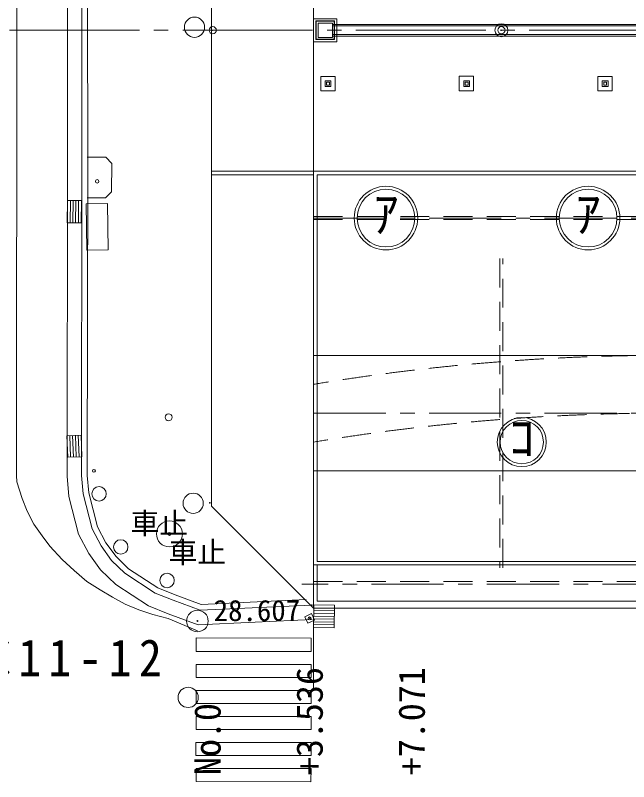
# Model space of a CAD drawing. Units: millimetres, scale not verified. Extents: x -312644 to 200250, y -138500 to 140234.
# Drawn here: x -132186 to -110942, y -2919 to 23599 of the extents above; entities that cross this region are included whole.
import ezdxf
from ezdxf.enums import TextEntityAlignment as Align

# ---------------------------------------------------------------- set-up
doc = ezdxf.new("R2010")
doc.units = ezdxf.units.MM
doc.header["$LTSCALE"] = 500
doc.header["$PDMODE"] = 32
doc.header["$PDSIZE"] = 250
for name, pattern in [('CHAIN1', [8, 5, -1, 1, -1]), ('CHAIN2', [12, 9, -1, 1, -1]), ('DASHED1', [1.8, 1.2, -0.6]), ('DASHED2', [3, 2, -1])]:
    doc.linetypes.add(name, pattern=pattern)
for name, color, linetype, lineweight in [('1-0_現況', 4, 'Continuous', 9), ('1-6', 4, 'Continuous', 9), ('1-C', 4, 'Continuous', 9), ('A-0', 4, 'Continuous', 9), ('A-9', 1, 'Continuous', 9)]:
    doc.layers.add(name, color=color, linetype=linetype, lineweight=lineweight)
doc.layers.add('1-2', color=7, linetype='Continuous')
doc.styles.add('ＭＳ ゴシック', font='')
doc.styles.get('ＭＳ ゴシック').set_extended_font_data('MS Gothic')

msp = doc.modelspace()

# ---------------------------------------------------------------- linework, layer by layer
at = {"layer": '1-0_現況', "linetype": 'CHAIN2'}
msp.add_line((-162389.2, 23082.8), (85594.1, 23083.1), dxfattribs=at)
at = {"layer": '1-0_現況'}
for centre, radius in [((-115350.5, 23082.9), 225), ((-115350.5, 23082.9), 9), ((-125881, 2640.1), 375), ((-125881, 2640.1), 15)]:
    msp.add_circle(centre, radius, dxfattribs=at)
msp.add_point((-115350.5, 23082.9), dxfattribs=at)
at = {"layer": '1-6'}
for p, q in [((-121852.8, 43082.6), (-121852.7, 3082.8)), ((-121852.7, 3082.8), (65739.2, 3083.8))]:
    msp.add_line(p, q, dxfattribs=at)
msp.add_lwpolyline([(-125388.9, 39546.2), (-125389.3, 6618.8), (-121852.7, 3082.8)], dxfattribs=at)
msp.add_point((-125350.5, 23082.8), dxfattribs=at)
at = {"layer": '1-C'}
for p, q in [((-132146.3, 7678.4), (-132130, 38371.9)), ((-130397.5, 37912.2), (-130378.5, 18306.4)), ((-129898, 37912.6), (-129879.1, 18306.3)), ((-129698.3, 37912.8), (-129679.3, 18306.2)), ((-130378.5, 18306.4), (-130394.4, 7648.5)), ((-129879.1, 18306.3), (-129894.9, 7669.7)), ((-129702.4, 17286.2), (-129063.5, 17283.1)), ((-130289.8, 16421.9), (-130278, 17191.9)), ((-130193.1, 16420.6), (-130182.9, 17190.5)), ((-130098, 16419.2), (-130087.8, 17189.2)), ((-130002.9, 16417.8), (-129992.7, 17187.8)), ((-129707.2, 15468.3), (-129729.6, 17077.1)), ((-128973.1, 15478.9), (-129707.2, 15468.3)), ((-130399.5, 9051.6), (-129908, 9069.9)), ((-130371.6, 8307.4), (-130399.5, 9051.6)), ((-130273.3, 8311.1), (-130301.2, 9055.2)), ((-130175, 8314.8), (-130202.9, 9058.9)), ((-130076.7, 8318.5), (-130104.6, 9062.6)), ((-129978.4, 8322.1), (-130006.3, 9066.3)), ((-129908, 9069.9), (-129880.1, 8325.9)), ((-129880.1, 8325.9), (-130371.6, 8307.4)), ((-132132.3, 7454.1), (-132146.3, 7678.4)), ((-131948.9, 6883.8), (-132132.3, 7454.1)), ((-130394.4, 7648.5), (-130334.7, 6952.1)), ((-129894.9, 7669.7), (-129840, 7036.5)), ((-129840, 7036.5), (-129528.7, 5829.8)), ((-129641.8, 7070.3), (-129341.6, 5902.5)), ((-131771.7, 6443.3), (-131948.9, 6883.8)), ((-131540.6, 5993.2), (-131771.7, 6443.3)), ((-131261.9, 5585.7), (-131540.6, 5993.2)), ((-130995.9, 5229.3), (-131261.9, 5585.7)), ((-129528.7, 5829.8), (-129218.5, 5243.7)), ((-130566.6, 4766.9), (-130995.9, 5229.3)), ((-129218.5, 5243.7), (-128851.1, 4739.4)), ((-129643.7, 4978.1), (-129231.9, 4412.1)), ((-130146.8, 4382.6), (-130566.6, 4766.9)), ((-128851.1, 4739.4), (-128394.9, 4290.1)), ((-129706.4, 4005.5), (-130146.8, 4382.6)), ((-128394.9, 4290.1), (-127341.1, 3606.6)), ((-129250, 3713.3), (-129706.4, 4005.5)), ((-128822.1, 3464.4), (-129250, 3713.3)), ((-127249, 3785.3), (-126646.8, 3546.6)), ((-128378.4, 3220.1), (-128822.1, 3464.4)), ((-127341.1, 3606.6), (-126718.3, 3359.8)), ((-126646.8, 3546.6), (-125748.1, 3216)), ((-127906.1, 3024.7), (-128378.4, 3220.1)), ((-126718.3, 3359.8), (-125780, 3014.3)), ((-125780, 3014.3), (-121931.8, 3192.7)), ((-125748.1, 3216), (-122115.5, 3384.2)), ((-121861.1, 2420.6), (-121847.8, 3198.2)), ((-121847.8, 3198.2), (-121129.5, 3186.2)), ((-127419.5, 2869.9), (-127906.1, 3024.7)), ((-121132.9, 2991.7), (-121851.1, 3003.8)), ((-121131.2, 3089), (-121849.4, 3101)), ((-126896.4, 2730.7), (-127419.5, 2869.9)), ((-125875.7, 2302.3), (-126896.4, 2730.7)), ((-125856.5, 2510.3), (-121910, 2693.2)), ((-121826, 2669.2), (-122051.3, 2563.2)), ((-121932, 2895.6), (-121826, 2669.2)), ((-121137.9, 2700.2), (-121856.1, 2712.2)), ((-121136.2, 2797.4), (-121854.4, 2809.4)), ((-121134.6, 2894.7), (-121852.8, 2906.6)), ((-121139.7, 2505.9), (-121859.5, 2517.8)), ((-121139.6, 2603.1), (-121857.8, 2615)), ((-125927.1, 1582.2), (-125926.7, 2053.1)), ((-125926.7, 2053.1), (-121942.3, 2051.7)), ((-121942.3, 2051.7), (-121942.7, 1580.6)), ((-121942.7, 1580.6), (-125927.1, 1582.2)), ((-125926.7, 232.1), (-125927.1, -217.8)), ((-121943.9, 230.6), (-125926.7, 232.1)), ((-121943.9, 230.6), (-121944.3, -219.3)), ((-121944.3, -219.3), (-125927.1, -217.8)), ((-121944.7, -669.4), (-121943.6, -1119.3)), ((-121943.6, -1119.3), (-125927.9, -1117.8)), ((-125928.3, -1567.9), (-125928.7, -2017.8)), ((-121944, -1569.3), (-125928.3, -1567.9)), ((-121944, -1569.3), (-121944.4, -2019.4)), ((-121944.4, -2019.4), (-125928.7, -2017.8)), ((-125927.5, -2467.8), (-125928, -2917.8)), ((-121944.8, -2469.3), (-125927.5, -2467.8)), ((-121944.8, -2469.3), (-121945.2, -2919.4)), ((-121945.2, -2919.4), (-125928, -2917.8))]:
    msp.add_line(p, q, dxfattribs=at)
for points in [[(-128845.2, 18469.7), (-129051.1, 18685.2), (-129698, 18689.2)], [(-129679.3, 18306.2), (-129695.2, 7678.2), (-129641.8, 7070.3)], [(-129063.5, 17283.1), (-128854, 17490.6), (-128845.2, 18469.7)], [(-129729.6, 17077.1), (-128995.5, 17087.5), (-128973.1, 15478.9)], [(-130334.7, 6952.1), (-129998.2, 5647.6), (-129643.7, 4978.1)], [(-129341.6, 5902.5), (-129048.8, 5350), (-128698.8, 4870.5)], [(-128698.8, 4870.5), (-128269.5, 4446.8), (-127249, 3785.3)], [(-129231.9, 4412.1), (-128709.2, 3898.1), (-127571.4, 3160)], [(-121129.5, 3186.2), (-121141.3, 2408.6), (-121861.1, 2420.6)], [(-127571.4, 3160), (-126896.3, 2892.7), (-125856.5, 2510.3)], [(-122051.3, 2563.2), (-122157.3, 2789.7), (-121932, 2895.6)], [(-121943.1, 1130.7), (-125927.5, 1132.2), (-125927.9, 682.2)], [(-121943.1, 1130.7), (-121943.5, 680.6), (-125927.9, 682.2)], [(-121944.7, -669.4), (-125927.5, -667.9), (-125927.9, -1117.8)]]:
    msp.add_lwpolyline(points, dxfattribs=at)
msp.add_lwpolyline([(-130373.2, 17193.3), (-129897.5, 17186.4), (-129907.7, 16416.4), (-130385, 16423.2)], close=True, dxfattribs=at)
for centre, radius in [((-129353.1, 17853), 60), ((-125450, 6728.7), 15), ((-121915.9, 3189.8), 15), ((-121992.4, 2729.4), 50), ((-121992.4, 2729.4), 5)]:
    msp.add_circle(centre, radius, dxfattribs=at)
at = {"layer": 'A-0', "linetype": 'CHAIN1'}
for p, q in [((-121852.8, 269), (-121852.8, 46280.2)), ((-121852.8, 16583), (-45350.6, 16583)), ((-121852.8, 9833), (-45350.6, 9833)), ((-45350.6, 3918.1), (-122259.8, 3917.9))]:
    msp.add_line(p, q, dxfattribs=at)
at = {"layer": 'A-0'}
for p, q in [((-121852.8, 43082.6), (-121852.7, 3082.8)), ((-125389.3, 6618.8), (-125388.9, 39546.2)), ((-132130, 38371.9), (-132146.3, 7678.4)), ((-130378.5, 18306.4), (-130397.5, 37912.2)), ((-129898, 37912.6), (-129879.1, 18306.3)), ((-129679.3, 18306.2), (-129698.3, 37912.8)), ((-121852.9, 23483.1), (-121852.9, 22683.1)), ((-121052.2, 23483.1), (-121852.9, 23483.1)), ((-121773.6, 23403.1), (-121773.6, 22763.1)), ((-121133.1, 23403.1), (-121773.6, 23403.1)), ((-121767.3, 23398.1), (-121767.3, 22768.1)), ((-121137.8, 23398.1), (-121767.3, 23398.1)), ((-121137.8, 22768.1), (-121137.8, 23398.1)), ((-121133.1, 22763.1), (-121133.1, 23403.1)), ((-121052.2, 22683.1), (-121052.2, 23483.1)), ((-85750.9, 23283), (-121052.1, 23282.9)), ((-121052.1, 23232.9), (-85750.9, 23233)), ((-85750.9, 22933), (-121052.1, 22932.9)), ((-121052.1, 22882.9), (-85750.9, 22883)), ((-121852.9, 22683.1), (-121052.2, 22683.1)), ((-121773.6, 22763.1), (-121133.1, 22763.1)), ((-121767.3, 22768.1), (-121137.8, 22768.1)), ((-129051.1, 18685.2), (-129698, 18689.2)), ((-128845.2, 18469.7), (-129051.1, 18685.2)), ((-130394.4, 7648.5), (-130378.5, 18306.4)), ((-129879.1, 18306.3), (-129894.9, 7669.7)), ((-129695.1, 7678.2), (-129679.3, 18306.2)), ((-128854, 17490.7), (-128845.2, 18469.7)), ((-125389.1, 18083), (-121852.8, 18083)), ((-121732.8, 18083), (-89347.4, 18083)), ((-121732.7, 4703), (-121732.8, 18083)), ((-129702.4, 17286.2), (-129063.5, 17283.1)), ((-129063.5, 17283.1), (-128854, 17490.7)), ((-130385, 16423.2), (-130373.2, 17193.4)), ((-130373.2, 17193.4), (-129897.5, 17186.4)), ((-130278, 17191.9), (-130289.8, 16421.9)), ((-130193.1, 16420.6), (-130182.9, 17190.5)), ((-130087.8, 17189.2), (-130098, 16419.2)), ((-130002.9, 16417.8), (-129992.6, 17187.9)), ((-129897.5, 17186.4), (-129907.7, 16416.4)), ((-128995.5, 17087.5), (-129729.6, 17077.2)), ((-129729.6, 17077.2), (-129707.2, 15468.3)), ((-128973.1, 15478.9), (-128995.5, 17087.5)), ((-129907.7, 16416.4), (-130385, 16423.2)), ((-129707.2, 15468.3), (-128973.1, 15478.9)), ((-121732.8, 14255.4), (-121732.8, 14963)), ((-45350.6, 11833), (-121852.8, 11833)), ((-130399.5, 9051.6), (-129908, 9069.9)), ((-130371.6, 8307.4), (-130399.5, 9051.6)), ((-130273.3, 8311.1), (-130301.2, 9055.2)), ((-130202.9, 9058.9), (-130175, 8314.8)), ((-130076.7, 8318.5), (-130104.6, 9062.6)), ((-130006.2, 9066.3), (-129978.4, 8322.1)), ((-129908, 9069.9), (-129880.1, 8325.9)), ((-129880.1, 8325.9), (-130371.6, 8307.4)), ((-45350.6, 7833), (-121852.8, 7833)), ((-132146.3, 7678.4), (-132132.3, 7454.1)), ((-132132.3, 7454.1), (-131948.9, 6883.8)), ((-130334.7, 6952.1), (-130394.4, 7648.5)), ((-129894.9, 7669.7), (-129840, 7036.5)), ((-129641.8, 7070.3), (-129695.1, 7678.2)), ((-129998.2, 5647.6), (-130334.7, 6952.1)), ((-129840, 7036.5), (-129528.7, 5829.8)), ((-129341.6, 5902.5), (-129641.8, 7070.3)), ((-131948.9, 6883.8), (-131771.7, 6443.3)), ((-131771.7, 6443.3), (-131540.6, 5993.2)), ((-121852.7, 3082.8), (-125389.3, 6618.8)), ((-131540.6, 5993.2), (-131261.9, 5585.7)), ((-129048.8, 5350), (-129341.6, 5902.5)), ((-131261.9, 5585.7), (-130995.9, 5229.3)), ((-129643.7, 4978.1), (-129998.2, 5647.6)), ((-129528.7, 5829.8), (-129218.5, 5243.7)), ((-128698.8, 4870.5), (-129048.8, 5350)), ((-130995.9, 5229.3), (-130566.6, 4766.9)), ((-129218.5, 5243.7), (-128851.1, 4739.4)), ((-129231.9, 4412.1), (-129643.7, 4978.1)), ((-128269.5, 4446.8), (-128698.8, 4870.5)), ((-130566.6, 4766.9), (-130146.8, 4382.6)), ((-128851.1, 4739.4), (-128394.9, 4290.1)), ((-121852.8, 4583), (-66269.5, 4583)), ((-66149.5, 4703), (-121732.7, 4703)), ((-121732.7, 3322.8), (-121732.7, 4583)), ((-130146.8, 4382.6), (-129706.4, 4005.5)), ((-128709.2, 3898.1), (-129231.9, 4412.1)), ((-128394.9, 4290.1), (-127341.1, 3606.6)), ((-127249, 3785.3), (-128269.5, 4446.8)), ((-129706.4, 4005.5), (-129250, 3713.3)), ((-129250, 3713.3), (-128822.1, 3464.4)), ((-127571.4, 3160), (-128709.2, 3898.1)), ((-126646.7, 3546.6), (-127249, 3785.3)), ((-128822.1, 3464.4), (-128378.4, 3220.1)), ((-127341.1, 3606.6), (-126718.3, 3359.8)), ((-125748.1, 3216), (-126646.7, 3546.6)), ((-128378.4, 3220.1), (-127906.1, 3024.7)), ((-126718.3, 3359.8), (-125779.9, 3014.3)), ((-125779.9, 3014.3), (-121931.8, 3192.7)), ((-122115.5, 3384.2), (-125748.1, 3216)), ((-121847.8, 3198.2), (-121861.1, 2420.6)), ((-121129.5, 3186.2), (-121847.8, 3198.2)), ((-45350.6, 3323.2), (-121732.7, 3322.8)), ((-121141.3, 2408.6), (-121129.5, 3186.2)), ((-127906.1, 3024.7), (-127419.5, 2869.9)), ((-126896.3, 2892.7), (-127571.4, 3160)), ((-45350.6, 3083.2), (-121852.7, 3082.8)), ((-121132.9, 2991.7), (-121851.1, 3003.8)), ((-121849.4, 3101), (-121131.2, 3089)), ((-127419.5, 2869.9), (-126896.4, 2730.7)), ((-126896.4, 2730.7), (-125875.7, 2302.3)), ((-125856.5, 2510.3), (-126896.3, 2892.7)), ((-121910, 2693.2), (-125856.5, 2510.3)), ((-122157.3, 2789.7), (-121932, 2895.6)), ((-122051.3, 2563.2), (-122157.3, 2789.7)), ((-121826, 2669.2), (-122051.3, 2563.2)), ((-121932, 2895.6), (-121826, 2669.2)), ((-121856.1, 2712.2), (-121137.9, 2700.2)), ((-121136.2, 2797.4), (-121854.4, 2809.4)), ((-121852.8, 2906.6), (-121134.6, 2894.7)), ((-121861.1, 2420.6), (-121141.3, 2408.6)), ((-121859.5, 2517.8), (-121139.6, 2505.9)), ((-121139.6, 2603.1), (-121857.8, 2615)), ((-125927.1, 1582.2), (-125926.7, 2053.1)), ((-125926.7, 2053.1), (-121942.3, 2051.7)), ((-121942.3, 2051.7), (-121942.7, 1580.6)), ((-121942.7, 1580.6), (-125927.1, 1582.2)), ((-125927.9, 682.2), (-125927.5, 1132.2)), ((-125927.5, 1132.2), (-121943.1, 1130.7)), ((-121943.1, 1130.7), (-121943.5, 680.6)), ((-121943.5, 680.6), (-125927.9, 682.2)), ((-125927.1, -217.8), (-125926.7, 232.1)), ((-125926.7, 232.1), (-121943.9, 230.6)), ((-121943.9, 230.6), (-121944.3, -219.3)), ((-121944.3, -219.3), (-125927.1, -217.8)), ((-125927.9, -1117.8), (-125927.5, -667.9)), ((-125927.5, -667.9), (-121944.7, -669.4)), ((-121944.7, -669.4), (-121943.6, -1119.3)), ((-121943.6, -1119.3), (-125927.9, -1117.8)), ((-125928.7, -2017.8), (-125928.3, -1567.9)), ((-125928.3, -1567.9), (-121944, -1569.3)), ((-121944, -1569.3), (-121944.4, -2019.4)), ((-121944.4, -2019.4), (-125928.7, -2017.8)), ((-125928, -2917.8), (-125927.5, -2467.8)), ((-125927.5, -2467.8), (-121944.8, -2469.3)), ((-121944.8, -2469.3), (-121945.2, -2919.4)), ((-121945.2, -2919.4), (-125928, -2917.8))]:
    msp.add_line(p, q, dxfattribs=at)
at = {"layer": 'A-0', "linetype": 'DASHED2'}
for p, q in [((-121702.3, 23333.1), (-121202.8, 23333.1)), ((-121702.3, 22833.1), (-121702.3, 23333.1)), ((-121202.8, 23333.1), (-121202.8, 22833.1)), ((-121052.2, 23282.9), (-121202.8, 23282.9)), ((-121202.8, 23232.9), (-121052.2, 23232.9)), ((-115350.5, 23082.9), (-115350.5, 23082.9)), ((-121202.8, 22833.1), (-121702.3, 22833.1)), ((-121052.2, 22932.9), (-121202.8, 22932.9)), ((-121202.8, 22882.9), (-121052.2, 22882.9)), ((24649.5, 16633.1), (-121852.8, 16633)), ((-121852.8, 16533), (24649.5, 16533.1)), ((-115400.5, 15183), (-115400.5, 4483)), ((-115300.5, 4483), (-115300.5, 15183)), ((-121852.8, 4003.3), (24649.5, 4003.1))]:
    msp.add_line(p, q, dxfattribs=at)
at = {"layer": 'A-0'}
msp.add_lwpolyline([(-45350.6, 18203), (-83763.7, 18203), (-125389.1, 18203)], dxfattribs=at)
for centre, radius in [((-125980.7, 23187), 350), ((-115350.5, 23082.9), 225), ((-115350.5, 23082.9), 9), ((-129353.1, 17853), 60), ((-119347.4, 16582.8), 1100), ((-119347.4, 16582.7), 1100), ((-119347.4, 16582.8), 1000), ((-119347.4, 16582.7), 1000), ((-112347.4, 16582.8), 1100), ((-112347.3, 16582.7), 1100), ((-112347.4, 16582.8), 1000), ((-112347.3, 16582.7), 1000), ((-126875.9, 9688.9), 120), ((-114644.3, 8833), 850), ((-114644.3, 8832.9), 850), ((-114644.3, 8833), 750), ((-114644.3, 8832.9), 750), ((-129461.9, 7834.8), 50), ((-129285.1, 7041), 250), ((-126025.6, 6713.2), 350), ((-125450, 6728.8), 15), ((-126849.4, 5653.6), 450), ((-126849.4, 5653.5), 50), ((-128533.6, 5202.1), 250), ((-126930.1, 4043), 250), ((-121915.9, 3189.8), 15), ((-125881, 2640.1), 375), ((-125881, 2640.1), 15), ((-121992.4, 2729.4), 50), ((-121992.4, 2729.4), 5), ((-126201.2, -4.1), 350)]:
    msp.add_circle(centre, radius, dxfattribs=at)
at = {"layer": 'A-0', "linetype": 'DASHED2'}
for centre, start in [((-109644.2, -63166.8), 80.63179), ((-109644.2, -65166.7), 80.65222)]:
    msp.add_arc(centre, 75000, start, 99.36841, dxfattribs=at)
at = {"layer": 'A-0'}
msp.add_point((-115350.5, 23082.9), dxfattribs=at)
at = {"layer": 'A-9', "linetype": 'DASHED1'}
for points in [[(-121608.4, 20984.4), (-121108.4, 20984.4), (-121108.4, 21484.4), (-121608.4, 21484.4)], [(-116815.8, 20990.8), (-116315.8, 20990.8), (-116315.8, 21490.8), (-116815.8, 21490.8)], [(-112012.7, 20980.2), (-111512.7, 20980.2), (-111512.7, 21480.2), (-112012.7, 21480.2)]]:
    msp.add_lwpolyline(points, close=True, dxfattribs=at)
at = {"layer": 'A-9'}
for points in [[(-121455.8, 21133.8), (-121255.8, 21133.8), (-121255.8, 21333.8), (-121455.8, 21333.8)], [(-121406.6, 21184.6), (-121306.6, 21184.6), (-121306.6, 21284.6), (-121406.6, 21284.6)], [(-116655.8, 21133.8), (-116455.8, 21133.8), (-116455.8, 21333.8), (-116655.8, 21333.8)], [(-116606.6, 21184.6), (-116506.6, 21184.6), (-116506.6, 21284.6), (-116606.6, 21284.6)], [(-111855.8, 21133.8), (-111655.8, 21133.8), (-111655.8, 21333.8), (-111855.8, 21333.8)], [(-111806.6, 21184.6), (-111706.6, 21184.6), (-111706.6, 21284.6), (-111806.6, 21284.6)]]:
    msp.add_lwpolyline(points, close=True, dxfattribs=at)

# ---------------------------------------------------------------- texts
at = {"layer": '1-0_現況', "color": 7, "style": 'ＭＳ ゴシック'}
for s, p in [('+3.536', (-121264.1, -2695.1)), ('+7.071', (-117728.4, -2698.2)), ('No.0', (-124799.7, -2691.9))]:
    msp.add_text(s, height=916.4, rotation=89.949, dxfattribs=at).set_placement(p, align=Align.BOTTOM_LEFT)
at = {"layer": '1-2', "insert": (-134170.7, 707.4), "char_height": 1283, "attachment_point": 7, "style": 'ＭＳ ゴシック'}
msp.add_mtext('\\T1.33;\\W0.9;NC11-12', dxfattribs=at)
at = {"layer": 'A-0', "color": 7, "style": 'ＭＳ ゴシック'}
for s, height, p in [('ｱ', 1283, (-119784.8, 15707.8)), ('ｱ', 1283, (-119784.8, 15707.7)), ('ｱ', 1283, (-112784.8, 15707.8)), ('ｱ', 1283, (-112784.8, 15707.7)), ('ｺ', 1283, (-115081.8, 7958)), ('ｺ', 1283, (-115081.8, 7957.9)), ('車止', 733.1, (-128201, 5437.5)), ('車止', 733.1, (-126882.8, 4433.8)), ('28.607', 733.1, (-125314.7, 2418.6))]:
    msp.add_text(s, height=height, dxfattribs=at).set_placement(p, align=Align.BOTTOM_LEFT)

doc.saveas('drawing.dxf')
